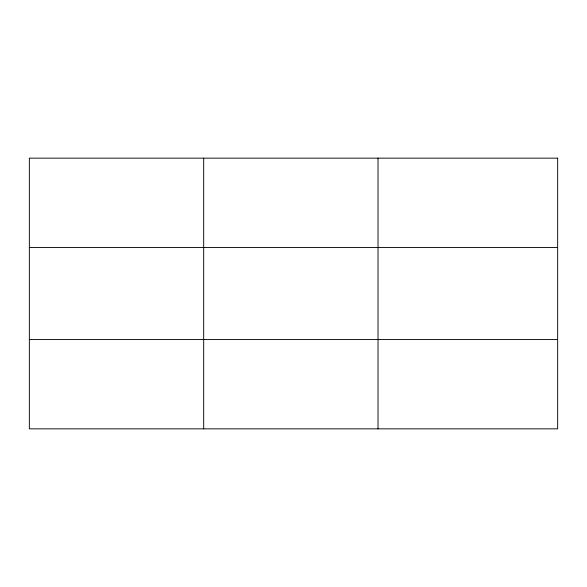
<?xml version="1.0" encoding="UTF-8"?>
<svg xmlns="http://www.w3.org/2000/svg" width="587" height="587" viewBox="0 0 587 587"><rect width="100%" height="100%" fill="white"/><g stroke="black" fill="none" stroke-linecap="round" stroke-linejoin="round"><path stroke-width="0.88" d="M203.689 158.152L203.689 428.848M378.028 158.152L378.028 428.848M29.35 247.479L557.65 247.479M29.35 339.521L557.65 339.521M557.65 158.152L557.65 428.848L29.35 428.848L29.35 158.152L557.65 158.152"/></g></svg>
